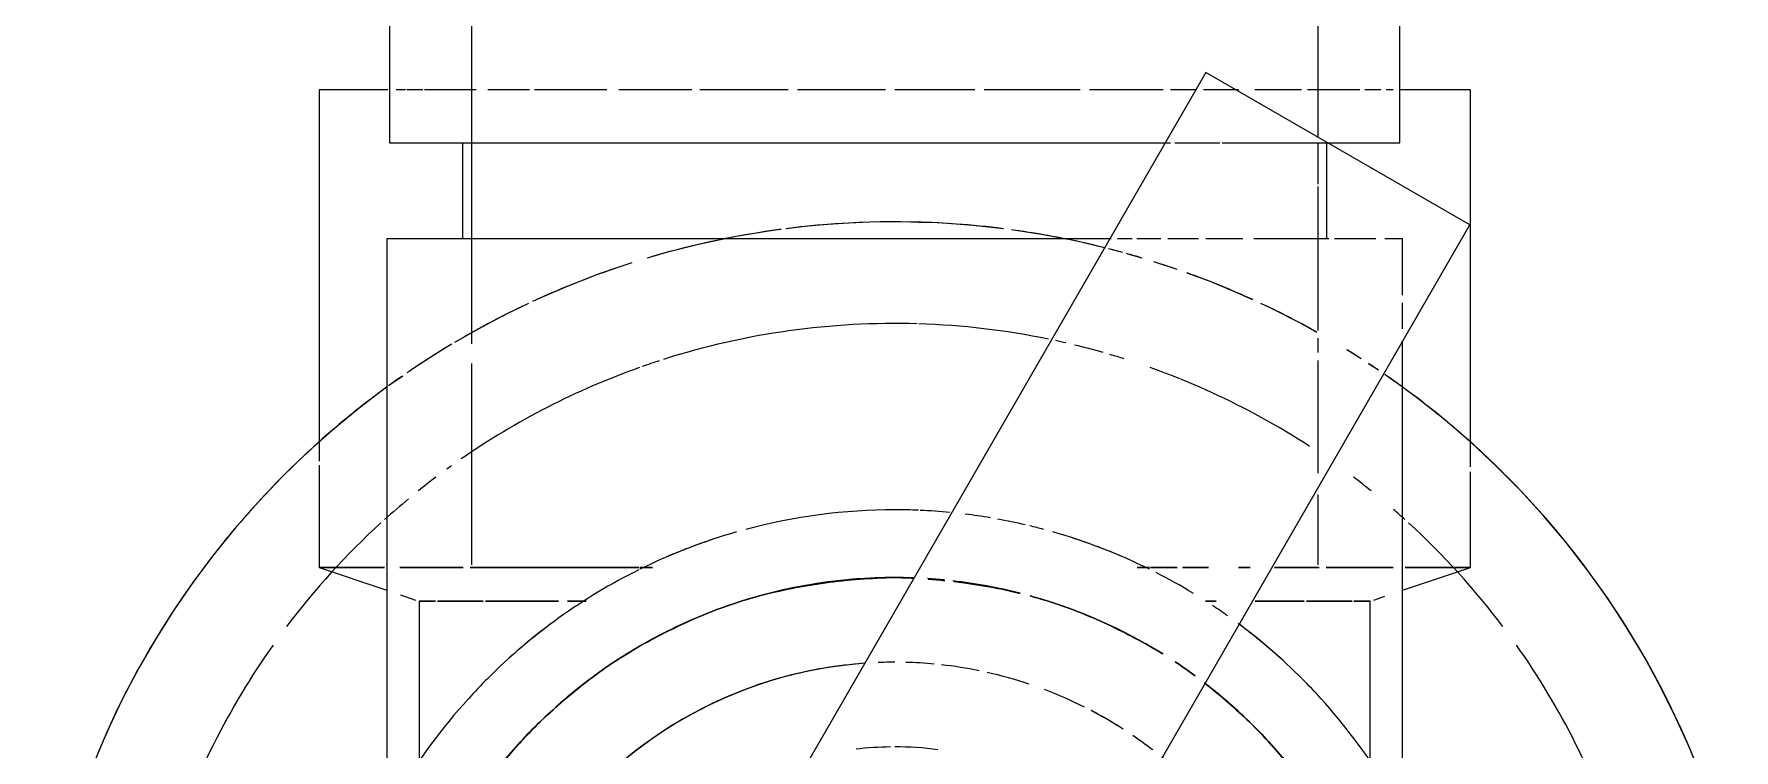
# Model space of a CAD drawing. Header units: metres. Extents: x -0.9 to 62, y -37.3 to 60.
# Drawn here: x 25.215 to 25.2652, y 0.5099 to 0.531 of the extents above; entities that cross this region are included whole.
import ezdxf

# ---------------------------------------------------------------- set-up
doc = ezdxf.new("R2010")
doc.units = ezdxf.units.M
doc.layers.add('P-PIPE', color=7, linetype='Continuous', lineweight=5)
doc.layers.add('P-SANR-FIXT', color=7, linetype='Continuous', lineweight=5)

# ---------------------------------------------------------------- blocks, each defined once
blk = doc.blocks.new('Joelho 90 com Bucha de Latao - Agua Fria_Soldavel - MEP - Tigre - Standard-V12-DD')
at = {"layer": 'P-PIPE'}
for p, q in [((43.56645167516961, 0.5293999999999973), (43.56645167516961, 0.5253999999999971)), ((43.56848083970705, 0.5294000000000005), (43.56645167516962, 0.5294000000000005)), ((43.60045167516961, 0.5294000000000005), (43.59835506325261, 0.5294000000000005)), ((43.6004516751696, 0.5253999999999971), (43.6004516751696, 0.5293999999999973)), ((43.56645167516961, 0.5253999999999971), (43.56645167516961, 0.5243999999999973)), ((43.6004516751696, 0.5243999999999973), (43.6004516751696, 0.5253999999999971)), ((43.56645167516961, 0.5243999999999973), (43.56645167516961, 0.5187383607212418)), ((43.6004516751696, 0.5187003600110051), (43.6004516751696, 0.5243999999999973))]:
    blk.add_line(p, q, dxfattribs=at)
at = {"layer": 'P-PIPE', "color": 253, "true_color": 0xa6a6a6}
for p, q in [((43.56899914546442, 0.5294000000000005), (43.56872924330528, 0.5294000000000005)), ((43.56951323857569, 0.5294000000000005), (43.56904610176809, 0.5294000000000005)), ((43.57108936662001, 0.5294000000000005), (43.56956426865599, 0.5294000000000005)), ((43.57266602825106, 0.5294000000000005), (43.57143085988945, 0.5294000000000005)), ((43.57495167516961, 0.5294000000000005), (43.57281672302328, 0.5294000000000005)), ((43.57746258979959, 0.5294000000000005), (43.57530350171345, 0.5294000000000005)), ((43.58030860583742, 0.5294000000000005), (43.57769662587545, 0.5294000000000005)), ((43.58317756019105, 0.5294000000000005), (43.5805784036647, 0.5294000000000005)), ((43.58581985367317, 0.5294000000000005), (43.58345167516961, 0.5294000000000005)), ((43.58892907188864, 0.5294000000000005), (43.58609098803536, 0.5294000000000005)), ((43.5913801037913, 0.5294000000000005), (43.58920672446377, 0.5294000000000005)), ((43.59237626890961, 0.5294000000000005), (43.59159984862578, 0.5294000000000005)), ((43.59546396253809, 0.5294000000000005), (43.59408662731595, 0.5294000000000005)), ((43.59719168883219, 0.5294000000000005), (43.59563902808808, 0.5294000000000005)), ((43.597809899169, 0.5294000000000005), (43.59733908168324, 0.5294000000000005)), ((43.59817410703395, 0.5294000000000005), (43.5979638286149, 0.5294000000000005)), ((43.56645167516961, 0.5187383607212418), (43.56645167516961, 0.518439428940943)), ((43.6004516751696, 0.5182666403557836), (43.6004516751696, 0.5187003600110051)), ((43.56645167516961, 0.5183222832468587), (43.56645167516961, 0.5152999999999962)), ((43.6004516751696, 0.5152999999999962), (43.6004516751696, 0.5181220672824298)), ((43.56645167516962, 0.5153000000000005), (43.56837913122446, 0.5153000000000005)), ((43.56645167516961, 0.5152999999999962), (43.56845167516961, 0.5146243243243227)), ((43.56837913122446, 0.5153000000000005), (43.56645167516962, 0.5153000000000005)), ((43.59845167516961, 0.5146243243243206), (43.6004516751696, 0.5152999999999962)), ((43.59852421911476, 0.5153000000000005), (43.60045167516961, 0.5153000000000005)), ((43.60045167516961, 0.5153000000000005), (43.59852421911476, 0.5153000000000005))]:
    blk.add_line(p, q, dxfattribs=at)
at = {"layer": 'P-PIPE', "color": 254, "true_color": 0xdfdfdf}
for p, q in [((43.59310936389026, 0.5294000000000005), (43.59256903126946, 0.5294000000000005)), ((43.59361644593555, 0.5294000000000005), (43.59311713850221, 0.5294000000000005)), ((43.568839022729, 0.5153000000000005), (43.57071155650718, 0.5153000000000005)), ((43.57071155650718, 0.5153000000000005), (43.568839022729, 0.5153000000000005)), ((43.57091766899838, 0.5153000000000005), (43.57589783027404, 0.5153000000000005)), ((43.57589783027404, 0.5153000000000005), (43.57091766899838, 0.5153000000000005)), ((43.5759275219211, 0.5153000000000005), (43.57629440790413, 0.5153000000000005)), ((43.57629440790413, 0.5153000000000005), (43.5759275219211, 0.5153000000000005)), ((43.5946626910339, 0.5153000000000005), (43.59598568134084, 0.5153000000000005)), ((43.59598568134084, 0.5153000000000005), (43.5946626910339, 0.5153000000000005)), ((43.59619179383203, 0.5153000000000005), (43.59817410703395, 0.5153000000000005)), ((43.59817410703395, 0.5153000000000005), (43.59619179383203, 0.5153000000000005)), ((43.56885256024158, 0.5144888901783836), (43.56930358861594, 0.5143365157275889)), ((43.56941167516961, 0.5143000000000005), (43.56989007656851, 0.5143000000000005)), ((43.5694116751696, 0.5142999999999974), (43.5694116751696, 0.5093893625208457)), ((43.56989007656851, 0.5143000000000005), (43.56941167516961, 0.5143000000000005)), ((43.56994738206377, 0.5143000000000005), (43.57129267850048, 0.5143000000000005)), ((43.57129267850048, 0.5143000000000005), (43.56994738206377, 0.5143000000000005)), ((43.57136326420399, 0.5143000000000005), (43.57352389596175, 0.5143000000000005)), ((43.57352389596175, 0.5143000000000005), (43.57136326420399, 0.5143000000000005)), ((43.57378585137369, 0.5143000000000005), (43.57433815609862, 0.5143000000000005)), ((43.57433815609862, 0.5143000000000005), (43.57378585137369, 0.5143000000000005)), ((43.59409385607004, 0.5143000000000005), (43.59554008613522, 0.5143000000000005)), ((43.59554008613522, 0.5143000000000005), (43.59409385607004, 0.5143000000000005)), ((43.59561067183875, 0.5143000000000005), (43.59695596827545, 0.5143000000000005)), ((43.59695596827545, 0.5143000000000005), (43.59561067183875, 0.5143000000000005)), ((43.59701327377072, 0.5143000000000005), (43.59749167516962, 0.5143000000000005)), ((43.59749167516962, 0.5143000000000005), (43.59701327377072, 0.5143000000000005)), ((43.59749167516961, 0.5093893625208457), (43.59749167516961, 0.5142999999999974)), ((43.59759976172327, 0.5143365157275857), (43.5979240418874, 0.5144460698370896))]:
    blk.add_line(p, q, dxfattribs=at)
at = {"layer": 'P-PIPE', "color": 7, "true_color": 0xf3f3f3}
for p, q in [((43.5906089424351, 0.5153000000000005), (43.5909758284181, 0.5153000000000005)), ((43.5909758284181, 0.5153000000000005), (43.5906089424351, 0.5153000000000005)), ((43.59100552006518, 0.5153000000000005), (43.59179172325989, 0.5153000000000005)), ((43.59179172325989, 0.5153000000000005), (43.59100552006517, 0.5153000000000005)), ((43.59195167516961, 0.5153000000000005), (43.59272100670435, 0.5153000000000005)), ((43.59272100670435, 0.5153000000000005), (43.59195167516961, 0.5153000000000005)), ((43.59360689541868, 0.5153000000000005), (43.59395033900387, 0.5153000000000005)), ((43.59395033900387, 0.5153000000000005), (43.59360689541868, 0.5153000000000005)), ((43.59262947181762, 0.5143000000000005), (43.59294762720372, 0.5143000000000005)), ((43.59294762720372, 0.5143000000000005), (43.59262947181762, 0.5143000000000005))]:
    blk.add_line(p, q, dxfattribs=at)
at = {"layer": 'P-PIPE', "color": 254, "true_color": 0xdfdfdf}
for centre, radius, start, end in [((43.58345167516961, 0.500000000000012), 0.0169999999999999, 90.0000000000002, 104.9999999999966), ((43.58345167516961, 0.500000000000012), 0.01700000000000325, 87.61805197974097, 90), ((43.58345167516961, 0.500000000000012), 0.01700000000000091, 84.51229715794837, 87.48165686844723), ((43.58345167516961, 0.500000000000012), 0.016999999999996, 105.9377760294582, 116.2745574194937), ((43.58345167516961, 0.500000000000012), 0.01699999999999829, 107.9766967579677, 113.3537822828761), ((43.58345167516961, 0.500000000000012), 0.01699999999999378, 116.3820536818941, 134.9999999999996), ((43.58345167516961, 0.500000000000012), 0.01700000000000657, 126.6456970340896, 132.0215700275677), ((43.58345167516961, 0.500000000000012), 0.01699999999999841, 44.9999999999914, 53.39022247078394), ((43.58345167516961, 0.500000000000012), 0.01700000000000174, 47.97842997242018, 53.35430296585224), ((43.58345167516961, 0.5000000000000007), 0.0125000000000038, 94.1251638704331, 170.7271120676197), ((43.58345167516961, 0.500000000000012), 0.01699999999999795, 135.0402873715055, 137.7828424185616), ((43.58345167516961, 0.500000000000012), 0.01700000000000057, 42.21715758147875, 44.95971262858031), ((43.58345167516961, 0.500000000000012), 0.01699999999999752, 137.7923940077314, 149.6593632831661), ((43.58345167516961, 0.500000000000012), 0.0169999999999998, 31.85947669171243, 42.20760599230702), ((43.58345167516961, 0.5000000000000007), 0.01249999999999966, 333.915076950506, 50.87077809414678), ((43.58345167516961, 0.500000000000012), 0.01700000000000162, 150.594312321476, 152.4515718225932), ((43.58345167516961, 0.500000000000012), 0.01699999999999722, 27.5484281773855, 29.40568767861487), ((43.58345167516961, 0.500000000000012), 0.01699999999999465, 175.0910292280317, 176.3900944719842), ((43.58345167516961, 0.500000000000012), 0.01699999999999874, 177.362122379811, 179.0659841248767), ((43.58345167516961, 0.500000000000012), 0.01699999999999505, 180.3432503527266, 189.2734091413325), ((43.58345167516961, 0.500000000000012), 0.01699999999999609, 186.6451787499628, 189.9999999999997), ((43.58345167516961, 0.500000000000012), 0.01699999999999793, 190.1587215169746, 191.8741725647195), ((43.58345167516961, 0.500000000000012), 0.01699999999999929, 190.2941176471243, 194.9999999999989), ((43.58345167516961, 0.500000000000012), 0.01699999999999405, 195.9377760294255, 202.4595636737767), ((43.58345167516961, 0.5000000000000007), 0.01249999999999574, 214.345584412255, 269.9999999999991), ((43.58345167516961, 0.500000000000012), 0.0170000000000005, 207.5484281774021, 209.4056876785166), ((43.58345167516961, 0.500000000000012), 0.01700000000000668, 330.5943123213703, 332.4515718225821), ((43.58345167516961, 0.500000000000012), 0.01700000000000229, 210.3406367168343, 222.2076059922738), ((43.58345167516961, 0.500000000000012), 0.0169999999999986, 324.2267463411248, 328.14052330824), ((43.58345167516961, 0.500000000000012), 0.01700000000000008, 222.2171575815161, 224.9597126284675), ((43.58345167516961, 0.5000000000000007), 0.01249999999999941, 269.9999999999996, 290.8707780943554), ((43.58345167516961, 0.500000000000012), 0.01699999999999841, 225.000000000008, 243.6179463180677), ((43.58345167516961, 0.500000000000012), 0.01699999999999671, 227.9732319404442, 233.3527337384411), ((43.58345167516961, 0.500000000000012), 0.01700000000000201, 243.7254425805129, 254.0622239705722), ((43.58345167516961, 0.500000000000012), 0.01699999999999578, 246.6446628693029, 252.0206803272743), ((43.58345167516961, 0.500000000000012), 0.01700000000000186, 285.9377760293516, 293.3902224710631), ((43.58345167516961, 0.500000000000012), 0.01700000000000065, 287.9793196727437, 293.3553371306646), ((43.58345167516961, 0.500000000000012), 0.01699999999999971, 255.0000000000064, 269.9999999999996), ((43.58345167516961, 0.500000000000012), 0.01700000000000243, 272.5183431315043, 284.9999999999906), ((43.58345167516961, 0.500000000000012), 0.0169999999999959, 269.9999999999993, 272.3819480202593)]:
    blk.add_arc(centre, radius, start, end, dxfattribs=at)
at = {"layer": 'P-PIPE', "color": 7, "true_color": 0xf3f3f3}
for centre, radius, start, end in [((43.58345167516961, 0.500000000000012), 0.0169999999999968, 80.43168612023251, 82.97059010488522), ((43.58345167516961, 0.500000000000012), 0.01700000000000295, 76.88931028342918, 79.70588235300514), ((43.58345167516961, 0.500000000000012), 0.01699999999999971, 75.00000000000675, 76.43098617978004), ((43.58345167516961, 0.500000000000012), 0.01699999999999895, 63.7254425805945, 74.06222397062004), ((43.58345167516961, 0.500000000000012), 0.01700000000000053, 69.99999999999903, 72.02330324203517), ((43.58345167516961, 0.500000000000012), 0.0169999999999987, 66.64621771715541, 69.38694896524322), ((43.58345167516961, 0.500000000000012), 0.0169999999999977, 58.73476292667742, 62.98646755655022), ((43.58345167516961, 0.500000000000012), 0.01700000000000057, 54.69609385602282, 56.48417842036798), ((43.58345167516961, 0.5000000000000007), 0.01250000000000193, 94.12516387043371, 104.9999999999927), ((43.58345167516961, 0.5000000000000007), 0.01250000000000563, 90, 92.25423469224582), ((43.58345167516961, 0.5000000000000007), 0.01250000000000821, 84.63970986358486, 88.51524306651993), ((43.58345167516961, 0.5000000000000007), 0.01250000000000417, 78.50463818769241, 83.6453609642434), ((43.58345167516961, 0.5000000000000007), 0.01250000000000288, 71.46931792704912, 77.39263682158389), ((43.58345167516961, 0.5000000000000007), 0.01250000000000095, 105.000000000063, 170.7271120676212), ((43.58345167516961, 0.5000000000000007), 0.01250000000000802, 63.36088257621407, 69.2895913802924), ((43.58345167516961, 0.5000000000000007), 0.01250000000000195, 57.31698703622673, 62.34781113143926), ((43.58345167516961, 0.5000000000000007), 0.01250000000000293, 52.45471550424936, 55.77625808817804), ((43.58345167516961, 0.5000000000000007), 0.01249999999999911, 15.00000000003647, 50.87077809414497), ((43.58345167516961, 0.5000000000000007), 0.01249999999999411, 171.3712101809356, 172.8407771679297), ((43.58345167516961, 0.5000000000000007), 0.01250000000000424, 173.2585033924778, 175.6062258305674), ((43.58345167516961, 0.5000000000000007), 0.01250000000000107, 176.2715738973578, 179.3561400195428), ((43.58345167516961, 0.5000000000000007), 0.01250000000000179, 180.2366182109463, 184.2063479693662), ((43.58345167516961, 0.5000000000000007), 0.01250000000000063, 185.2200063776594, 189.4773970808155), ((43.58345167516961, 0.5000000000000007), 0.01249999999999643, 190.5763907439868, 194.6805557230559), ((43.58345167516961, 0.5000000000000007), 0.01250000000000105, 195.8800879147094, 199.835184176477), ((43.58345167516961, 0.5000000000000007), 0.01250000000000508, 333.915076950499, 344.9999999999712), ((43.58345167516961, 0.5000000000000007), 0.01249999999999836, 200.9801059551714, 204.3453914265961), ((43.58345167516961, 0.5000000000000007), 0.01249999999999646, 205.3546732271712, 208.0916945716882), ((43.58345167516961, 0.5000000000000007), 0.01250000000000118, 330.9145501897742, 333.3383266434557), ((43.58345167516961, 0.5000000000000007), 0.01250000000000652, 327.37499999997, 329.9999999999612), ((43.58345167516961, 0.5000000000000007), 0.012500000000002, 322.0777517246339, 326.3224632539951), ((43.58345167516961, 0.5000000000000007), 0.01250000000000377, 214.3455844122735, 224.9999999999294), ((43.58345167516961, 0.5000000000000007), 0.01250000000000127, 314.9999999999926, 319.9787924786084), ((43.58345167516961, 0.5000000000000007), 0.01249999999999809, 224.9999999999994, 269.9999999999996), ((43.58345167516961, 0.5000000000000007), 0.01249999999999805, 308.2888236493862, 312.3749999999821), ((43.58345167516961, 0.5000000000000007), 0.01249999999999665, 301.9256212864553, 307.2075802552649), ((43.58345167516961, 0.500000000000012), 0.01699999999999838, 320.2856042442835, 322.0505662046048), ((43.58345167516961, 0.5000000000000007), 0.01249999999999586, 295.730822213567, 299.9999999999362), ((43.58345167516961, 0.5000000000000007), 0.01250000000000033, 292.2638465519118, 295.0651753645627), ((43.58345167516961, 0.500000000000012), 0.01700000000000707, 317.7923940076849, 319.2198816372596), ((43.58345167516961, 0.500000000000012), 0.01699999999999893, 315.5064168480659, 316.874110104969), ((43.58345167516961, 0.500000000000012), 0.01700000000000633, 312.2171575814325, 313.9444806830045), ((43.58345167516961, 0.500000000000012), 0.01700000000000298, 305.3039061440208, 311.2955159639539), ((43.58345167516961, 0.500000000000012), 0.01699999999999375, 310.0000000000002, 311.3180839160797), ((43.58345167516961, 0.500000000000012), 0.01699999999999278, 306.6597868291903, 309.6391696928297), ((43.58345167516961, 0.500000000000012), 0.01700000000000246, 302.19241134211, 305.1146474354032), ((43.58345167516961, 0.500000000000012), 0.01699999999999808, 297.0634203678813, 299.4357957069363), ((43.58345167516961, 0.500000000000012), 0.01699999999999835, 294.5406557641879, 296.0907150209309)]:
    blk.add_arc(centre, radius, start, end, dxfattribs=at)
at = {"layer": 'P-PIPE', "color": 7, "true_color": 0xfafafa}
for radius, start, end in [(0.01249999999999574, 89.99999999999977, 92.25423469224742), (0.01249999999999502, 84.63970986357924, 88.51524306651838), (0.01249999999999737, 78.50463818768625, 83.64536096423994), (0.01250000000000447, 71.4693179270512, 77.39263682158536), (0.01250000000000543, 63.36088257620909, 69.28959138028829), (0.01249999999999586, 60.00000000006616, 62.34781113142735), (0.01249999999999495, 57.31698703621177, 59.99999999998439), (0.01250000000000067, 52.45471550424389, 55.77625808817307), (0.01249999999999893, 171.3712101809317, 172.8407771679264), (0.01250000000000012, 173.2585033924794, 175.6062258305688), (0.0124999999999935, 176.27157389736, 179.3561400195427), (0.01249999999999344, 180.2366182109454, 184.2063479693632), (0.0125000000000019, 185.2200063776597, 189.4773970808158), (0.0125000000000004, 190.5763907439893, 194.6805557230601), (0.0124999999999974, 195.8800879147045, 199.8351841764713), (0.01250000000000207, 200.9801059551768, 204.3453914266023), (0.01250000000000287, 205.3546732271825, 208.0916945717), (0.01250000000000106, 330.9145501897738, 333.3383266434715), (0.01250000000000183, 327.3749999999784, 329.9999999999699), (0.01250000000000205, 322.0777517246315, 326.3224632539937), (0.01249999999999809, 314.9999999999998, 319.978792478592), (0.01250000000000361, 308.2888236493738, 312.3749999999691), (0.01250000000000033, 301.9256212864477, 307.2075802552567)]:
    blk.add_arc((43.58345167516961, 0.5000000000000007), radius, start, end, dxfattribs=at)
at = {"layer": 'P-PIPE', "color": 253, "true_color": 0xa6a6a6}
for radius, start, end in [(0.01699999999999722, 152.4515718225993, 164.0622239706566), (0.01700000000000381, 15.93777602938528, 27.54842817739462), (0.01699999999999971, 165.000000000001, 173.1817000497584), (0.01699999999999971, 344.9999999999994, 14.99999999999911), (0.01699999999999689, 167.9749640804582, 169.9474088172809), (0.01699999999999908, 10.05259118266828, 12.02503591958762), (0.01699999999999884, 169.9999999999991, 173.2183987695487), (0.01699999999999733, 6.646740794407709, 10.00000000000003), (0.01700000000000167, 349.9999999999966, 353.3548212500475), (0.01700000000000168, 347.9801637232663, 349.963898731834), (0.0170000000000005, 332.4515718225906, 344.0622239705418), (0.01700000000000174, 204.5122971574688, 207.5484281774038)]:
    blk.add_arc((43.58345167516961, 0.500000000000012), radius, start, end, dxfattribs=at)
blk = doc.blocks.new('UT_Ducha higiênica - UT_Ducha higiênica-3698909-DD')
at = {"layer": 'P-SANR-FIXT'}
for p, q in [((43.5685345781239, 0.5443149403281825), (43.5685345781239, 0.5278352926008706)), ((43.59836877221532, 0.5278352926008706), (43.59836877221532, 0.5443149403281825)), ((43.59263949734283, 0.5299137748155056), (43.57919289869939, 0.5066235827755937)), ((43.60043372597693, 0.5254137748155835), (43.59263949734283, 0.5299137748155088)), ((43.5685345781239, 0.5278352926008756), (43.58345167516961, 0.5278352926008756)), ((43.57068679299999, 0.5278352926008706), (43.57068679299999, 0.5249999999999857)), ((43.58345167516961, 0.5278352926008756), (43.59159728536588, 0.5278352926008756)), ((43.59644578981252, 0.5278352926008756), (43.59836877221532, 0.5278352926008756)), ((43.58899190880524, 0.5055959661428728), (43.60043372597693, 0.5254137748155769)), ((43.56845167516961, 0.5249999999999857), (43.56845167516961, 0.5019999999999974)), ((43.58345167516961, 0.52499999999999), (43.56845167516962, 0.52499999999999)), ((43.58984673302064, 0.52499999999999), (43.58345167516961, 0.52499999999999)), ((43.59845167516961, 0.4999999999999957), (43.59845167516961, 0.5219807621140415))]:
    blk.add_line(p, q, dxfattribs=at)
at = {"layer": 'P-SANR-FIXT', "color": 253, "true_color": 0xa6a6a6}
for p, q in [((43.60043372597693, 0.5254137748155835), (43.59263949734283, 0.5299137748155088)), ((43.5685345781239, 0.5278352926008756), (43.57047805374975, 0.5278352926008756)), ((43.570686793, 0.5278352926008756), (43.58345167516961, 0.5278352926008756)), ((43.58345167516961, 0.5278352926008756), (43.59154680608314, 0.5278352926008756)), ((43.59178913425939, 0.5278352926008756), (43.59226164393773, 0.5278352926008756)), ((43.59232263768646, 0.5278352926008756), (43.59305027869267, 0.5278352926008756)), ((43.5931202245844, 0.5278352926008756), (43.59399965564625, 0.5278352926008756)), ((43.59411634398619, 0.5278352926008756), (43.59551576516127, 0.5278352926008756)), ((43.59555382356012, 0.5278352926008756), (43.59644578981252, 0.5278352926008756)), ((43.59621655733923, 0.5249999999999857), (43.59621655733923, 0.5278352926008706)), ((43.59644578981252, 0.5278352926008756), (43.59808214437839, 0.5278352926008756)), ((43.59819268016444, 0.5278352926008756), (43.59836877221532, 0.5278352926008756)), ((43.58345167516961, 0.5254959800139999), (43.58270708735093, 0.5254891268775395)), ((43.57046129411285, 0.52499999999999), (43.56845167516962, 0.52499999999999)), ((43.58345167516961, 0.52499999999999), (43.570686793, 0.52499999999999)), ((43.589804398486, 0.52499999999999), (43.58345167516961, 0.52499999999999)), ((43.59044995647709, 0.52499999999999), (43.59005092466408, 0.52499999999999)), ((43.59127109532753, 0.52499999999999), (43.59060536562843, 0.52499999999999)), ((43.59241820493653, 0.52499999999999), (43.59151437247525, 0.52499999999999)), ((43.59367960030408, 0.52499999999999), (43.59269203038566, 0.52499999999999)), ((43.5962722718111, 0.52499999999999), (43.59405827688742, 0.52499999999999)), ((43.59765686058348, 0.52499999999999), (43.59644205622638, 0.52499999999999)), ((43.59845167516961, 0.52499999999999), (43.59792929688076, 0.52499999999999)), ((43.59845167516961, 0.5233362470273321), (43.59845167516961, 0.5249999999999857)), ((43.57377565516752, 0.5235928937800801), (43.57288138986163, 0.5232050645315411)), ((43.59845167516961, 0.5223390793033452), (43.59845167516961, 0.5231110522544017)), ((43.56892029921104, 0.5209483629017827), (43.56850645085721, 0.5206596067521839))]:
    blk.add_line(p, q, dxfattribs=at)
at = {"layer": 'P-SANR-FIXT', "color": 254, "true_color": 0xdfdfdf}
for p, q in [((43.57047805374975, 0.5278352926008756), (43.57093476527022, 0.5278352926008756)), ((43.570686793, 0.5278352926008756), (43.57093206663157, 0.5278352926008756)), ((43.57104856227234, 0.5278352926008756), (43.57290369469298, 0.5278352926008756)), ((43.57106036593221, 0.5278352926008756), (43.57270091782468, 0.5278352926008756)), ((43.57283806354096, 0.5278352926008756), (43.58345167516961, 0.5278352926008756)), ((43.57302273560484, 0.5278352926008756), (43.58345167516961, 0.5278352926008756)), ((43.58345167516961, 0.5278352926008756), (43.58594198014258, 0.5278352926008756)), ((43.58345167516961, 0.5278352926008756), (43.58594627766837, 0.5278352926008756)), ((43.58609559406627, 0.5278352926008756), (43.59154680608314, 0.5278352926008756)), ((43.58610074755436, 0.5278352926008756), (43.59159728536588, 0.5278352926008756)), ((43.59172344789098, 0.5278352926008756), (43.5921546772076, 0.5278352926008756)), ((43.59220991992811, 0.5278352926008756), (43.59304416740387, 0.5278352926008756)), ((43.59313407086368, 0.5278352926008756), (43.59420243251455, 0.5278352926008756)), ((43.59429099176439, 0.5278352926008756), (43.59524488854104, 0.5278352926008756)), ((43.59539699399757, 0.5278352926008756), (43.59621655733923, 0.5278352926008756)), ((43.58345167516961, 0.52499999999999), (43.57065099981369, 0.52499999999999)), ((43.58345167516961, 0.52499999999999), (43.570686793, 0.52499999999999)), ((43.589804398486, 0.52499999999999), (43.58345167516961, 0.52499999999999)), ((43.58984673302064, 0.52499999999999), (43.58345167516961, 0.52499999999999)), ((43.5901808669636, 0.524590989528294), (43.58983290885628, 0.524687588143226)), ((43.59046826590356, 0.52499999999999), (43.59002702149127, 0.52499999999999)), ((43.59131201708347, 0.52499999999999), (43.59063881446036, 0.52499999999999)), ((43.59235507484379, 0.52499999999999), (43.59153596449494, 0.52499999999999)), ((43.59372701227727, 0.52499999999999), (43.59263503436502, 0.52499999999999)), ((43.59621655733923, 0.52499999999999), (43.59411900812316, 0.52499999999999)), ((43.59765686058348, 0.52499999999999), (43.59644205622638, 0.52499999999999)), ((43.59845167516961, 0.52499999999999), (43.59792929688076, 0.52499999999999)), ((43.59076249338212, 0.5244295209340699), (43.59033391318699, 0.5245485015020368)), ((43.59173398042279, 0.5241174919859459), (43.59110350474754, 0.5243200044087583)), ((43.59269179790876, 0.5237669966921467), (43.59208688515986, 0.523988353135054)), ((43.59722938396924, 0.521457510112585), (43.59680537144398, 0.5217179392047963)), ((43.59773525704492, 0.5211182161918937), (43.59744398205661, 0.5213135771184461))]:
    blk.add_line(p, q, dxfattribs=at)
at = {"layer": 'P-SANR-FIXT', "color": 7, "true_color": 0xf3f3f3}
for p, q in [((43.59172344789098, 0.5278352926008756), (43.5921546772076, 0.5278352926008756)), ((43.59178913425939, 0.5278352926008756), (43.59226164393773, 0.5278352926008756)), ((43.59220991992811, 0.5278352926008756), (43.5924778099128, 0.5278352926008756)), ((43.59232263768646, 0.5278352926008756), (43.59305027869267, 0.5278352926008756)), ((43.5924778099128, 0.5278352926008756), (43.59304416740387, 0.5278352926008756)), ((43.5931202245844, 0.5278352926008756), (43.59388061473439, 0.5278352926008756)), ((43.59313407086368, 0.5278352926008756), (43.59406528679828, 0.5278352926008756)), ((43.59411634398619, 0.5278352926008756), (43.59546831339306, 0.5278352926008756)), ((43.59429099176439, 0.5278352926008756), (43.59524488854104, 0.5278352926008756)), ((43.59539699399757, 0.5278352926008756), (43.59584298440701, 0.5278352926008756)), ((43.59555382356012, 0.5278352926008756), (43.59585478806689, 0.5278352926008756)), ((43.595968585069, 0.5278352926008756), (43.59642529658949, 0.5278352926008756)), ((43.59597128370766, 0.5278352926008756), (43.59621655733923, 0.5278352926008756)), ((43.59046826590356, 0.52499999999999), (43.59002702149128, 0.52499999999999)), ((43.59044995647709, 0.52499999999999), (43.59005092466408, 0.52499999999999)), ((43.59127109532754, 0.52499999999999), (43.59060536562843, 0.52499999999999)), ((43.59131201708347, 0.52499999999999), (43.59063881446036, 0.52499999999999)), ((43.59241820493653, 0.52499999999999), (43.59151437247525, 0.52499999999999)), ((43.59235507484379, 0.52499999999999), (43.59153596449494, 0.52499999999999)), ((43.59372701227727, 0.52499999999999), (43.59263503436502, 0.52499999999999)), ((43.59367960030408, 0.52499999999999), (43.59269203038566, 0.52499999999999)), ((43.59625235052554, 0.52499999999999), (43.59405827688742, 0.52499999999999)), ((43.59450638740481, 0.52499999999999), (43.59411900812316, 0.52499999999999)), ((43.59578160452678, 0.52499999999999), (43.59450638740481, 0.52499999999999)), ((43.59621655733923, 0.52499999999999), (43.59578160452678, 0.52499999999999))]:
    blk.add_line(p, q, dxfattribs=at)
at = {"layer": 'P-SANR-FIXT', "color": 253, "true_color": 0xa6a6a6, "flags": 128}
for points in [[(43.58000231872349, 0.5252610250146966), (43.57966108231269, 0.5252166890331018), (43.57865571577784, 0.5250449350869907)], [(43.58270708735093, 0.5254891268775395), (43.58168838972893, 0.5254389627236203), (43.5806725129875, 0.5253481016560325), (43.58023641808186, 0.525291440950732)], [(43.58666597467891, 0.5252945930330897), (43.58576380159344, 0.525394961535691), (43.58474642453541, 0.5254671086713582), (43.58415036781663, 0.5254854708342005)], [(43.5896484771167, 0.5247331758172736), (43.58878726114984, 0.5249355473620818), (43.58778583731356, 0.5251289681146868), (43.58690225987476, 0.5252632275586442)], [(43.57844406738779, 0.5249999999999857), (43.57765802175494, 0.5248331145873748), (43.57666959634158, 0.5245815664018684), (43.57614245025794, 0.5244247163236945)], [(43.57569202080758, 0.5242906929539073), (43.57472685906527, 0.5239609595789573), (43.57377565516752, 0.5235928937800801)], [(43.57263590501734, 0.5230887289836248), (43.57192118303502, 0.522744180599294), (43.57102088156009, 0.5222648909774245), (43.5705640450491, 0.5219977111460666)], [(43.57037669374587, 0.5218881391473312), (43.57014046670317, 0.5217499822795806), (43.56928134694022, 0.521200278249839)], [(43.59839684610738, 0.5206553773783862), (43.59807643481445, 0.5208893849916585), (43.5979240418874, 0.5209915963885224)]]:
    blk.add_lwpolyline(points, dxfattribs=at)
at = {"layer": 'P-SANR-FIXT', "color": 254, "true_color": 0xdfdfdf, "flags": 128}
for points in [[(43.59402187020431, 0.5232006027819077), (43.59363483316946, 0.5233784792736617), (43.5928803001289, 0.5236893363977724)], [(43.59592007256722, 0.5222380086665948), (43.59547054845603, 0.5224899240755495), (43.59456157754965, 0.5229525612754828), (43.59426755927707, 0.5230876877210963)]]:
    blk.add_lwpolyline(points, dxfattribs=at)
at = {"layer": 'P-SANR-FIXT', "flags": 128}
for points in [[(43.56844489667961, 0.5206166582973834), (43.56763245406329, 0.5200000560896367), (43.56684531882616, 0.5193514580585976), (43.56608475021669, 0.5186719018227561), (43.56535196498238, 0.5179624745271245), (43.56464813542332, 0.5172243111040395), (43.56397438751664, 0.5164585924575126), (43.56333179911526, 0.5156665435740314), (43.56272139822357, 0.514849431562851), (43.56214416135276, 0.5140085636288786), (43.56160101195871, 0.5131452849814349), (43.56109281896457, 0.5122609766821987), (43.56062039537071, 0.5113570534358061), (43.56018449695412, 0.5104349613266257), (43.55978582105928, 0.5094961755053286), (43.55942500548257, 0.5085421978289661), (43.55910262745194, 0.5075745544583159), (43.55881920270348, 0.5065947934163492), (43.55857518465631, 0.5056044821117326), (43.55837096368726, 0.5046052048312953), (43.55820686650631, 0.5035985602055194), (43.55808315563396, 0.5025861586510678), (43.55803276293453, 0.5019699166232775)], [(43.60731704417338, 0.5089829929485055), (43.60693873051667, 0.5099301677288596), (43.6065228425817, 0.5108614563591724), (43.60607004570047, 0.5117753689762967), (43.60558106425137, 0.512670443515004), (43.60505668050044, 0.5135452480469702), (43.60449773334979, 0.5143983830715608), (43.60390511699565, 0.515228483754728), (43.60327977949775, 0.5160342221124572), (43.60262272126269, 0.5168143091352588), (43.60193499344349, 0.5175674968503046), (43.60121769625795, 0.5182925803179237), (43.60047197722856, 0.518988399559242), (43.59969902934667, 0.5196538414119083), (43.598900089164, 0.520287841310912), (43.59839684610738, 0.5206553773783862)]]:
    blk.add_lwpolyline(points, dxfattribs=at)
at = {"layer": 'P-SANR-FIXT', "color": 254, "true_color": 0xdfdfdf}
for centre, radius, start, end in [((43.58345167516961, 0.5), 0.02549999999998572, 98.87125970971712, 106.6370477406381), ((43.58345167516961, 0.5), 0.02549999999999048, 97.5468027914563, 98.77225206120971), ((43.58345167516961, 0.5), 0.02549999999998665, 86.15653635009781, 97.21119850388173), ((43.58345167516961, 0.5), 0.0254999999999903, 82.78880149610336, 85.89382730332267), ((43.58345167516961, 0.5), 0.02549999999998821, 76.10412193282967, 81.00000000000017), ((43.58345167516961, 0.5), 0.02549999999998768, 107.9999999999963, 114.7959419078712), ((43.58345167516961, 0.5), 0.02549999999998756, 116.9999999999915, 120.6549026752876), ((43.58345167516961, 0.5), 0.02249999999998158, 88.30534651925224, 107.6573230908171), ((43.58345167516961, 0.5), 0.02249999999998158, 88.30534651925224, 107.6573230908171), ((43.58345167516961, 0.5), 0.02249999999997887, 78.35968474962121, 88.19118647907368), ((43.58345167516961, 0.5), 0.02249999999997887, 78.35968474962121, 88.19118647907368), ((43.58345167516961, 0.5), 0.02549999999999005, 121.3376122183635, 124.407131217647), ((43.58345167516961, 0.5), 0.02249999999999134, 109.5826055172138, 124.6816233857855), ((43.58345167516961, 0.5), 0.02249999999999134, 109.5826055172138, 124.6816233857855), ((43.58345167516961, 0.5), 0.02249999999998158, 108.0000000000059, 109.3709439595933), ((43.58345167516961, 0.5), 0.02249999999998158, 108.0000000000059, 109.3709439595933), ((43.58345167516961, 0.5), 0.02549999999998637, 124.8447164826322, 125.8901173069956), ((43.58345167516961, 0.5), 0.0254999999999868, 54.10988269299234, 55.15528351736676), ((43.58345167516961, 0.5), 0.02249999999999161, 125.568998984433, 125.999999999999), ((43.58345167516961, 0.5), 0.02249999999999161, 125.568998984433, 125.999999999999), ((43.58345167516961, 0.5), 0.02249999999998645, 127.0339455616016, 128.7049468469186), ((43.58345167516961, 0.5), 0.02249999999998645, 127.0339455616016, 128.7049468469186), ((43.58345167516961, 0.5), 0.02249999999999391, 51.29505315307827, 52.96605443841505), ((43.58345167516961, 0.5), 0.02249999999999391, 51.29505315307827, 52.96605443841505), ((43.58345167516961, 0.5), 0.02249999999998332, 129.6670197881591, 132.0316919901857), ((43.58345167516961, 0.5), 0.02249999999998332, 129.6670197881591, 132.0316919901857), ((43.58345167516961, 0.5), 0.02249999999999001, 47.96830800982976, 49.12132511943271), ((43.58345167516961, 0.5), 0.02249999999999001, 47.96830800982976, 49.12132511943271), ((43.5834516751696, 0.5), 0.0149999999999915, 87.92686781552554, 104.9999999999873), ((43.5834516751696, 0.5), 0.01500000000000039, 105.5020637589434, 120.0000000000003), ((43.5834516751696, 0.5), 0.01499999999999938, 120.0651304870058, 133.6210459063679), ((43.5834516751696, 0.5), 0.01249999999999326, 94.12516387040375, 119.9999999999909), ((43.5834516751696, 0.5), 0.01250000000000017, 90.00000000003563, 92.25423469218548), ((43.5834516751696, 0.5), 0.01250000000000276, 84.6397098635496, 88.51524306645415), ((43.5834516751696, 0.5), 0.01249999999999879, 78.50463818765326, 83.64536096420758), ((43.5834516751696, 0.5), 0.0125, 71.46931792700856, 77.3926368215146), ((43.5834516751696, 0.5), 0.01250000000000227, 63.36088257615975, 69.289591380275), ((43.5834516751696, 0.5), 0.01499999999999795, 46.3789540935369, 52.45709492383401), ((43.5834516751696, 0.5), 0.0125000000000038, 120.0000000000043, 170.7271120676147), ((43.5834516751696, 0.5), 0.01499999999999961, 135.0000000000155, 137.9656179445885), ((43.5834516751696, 0.5), 0.01250000000000263, 57.31698703615511, 62.34781113139817), ((43.5834516751696, 0.5), 0.01499999999999771, 42.03438205565278, 45.00000000000038), ((43.5834516751696, 0.5), 0.01249999999999937, 52.45471550419239, 55.77625808815069), ((43.58345167516961, 0.5000000000000007), 0.009999999999998257, 90.73467850654349, 96.5625000001297), ((43.58345167516961, 0.5000000000000007), 0.00999999999999998, 82.6953653313792, 90)]:
    blk.add_arc(centre, radius, start, end, dxfattribs=at)
at = {"layer": 'P-SANR-FIXT', "color": 253, "true_color": 0xa6a6a6}
for centre, radius, start, end in [((43.58345167516961, 0.5), 0.02549999999999173, 81.22774793879059, 81.91683660520137), ((43.58345167516961, 0.5), 0.02549999999998115, 115.5316049269603, 116.9999999999974), ((43.58345167516961, 0.5), 0.02549999999998431, 126.000000000009, 128.8493348259477), ((43.58345167516961, 0.5), 0.02549999999998627, 50.4956042718042, 54.00000000000639), ((43.58345167516961, 0.5), 0.02549999999998277, 129.0069601072076, 140.3764024654331), ((43.58345167516961, 0.5), 0.02549999999998352, 45.16671641323676, 50.01630612070186), ((43.58345167516961, 0.5), 0.02549999999998505, 13.59930785716648, 45.00000000000599), ((43.58345167516961, 0.5), 0.02249999999998824, 132.4180006240309, 142.9660544384083), ((43.58345167516961, 0.5), 0.02249999999998824, 132.4180006240309, 142.9660544384083), ((43.58345167516961, 0.5), 0.02249999999998903, 37.03394556160928, 47.58199937595306), ((43.58345167516961, 0.5), 0.02249999999998903, 37.03394556160928, 47.58199937595306), ((43.58345167516961, 0.5), 0.02549999999998496, 140.5582083464852, 166.6353901025738), ((43.5834516751696, 0.5), 0.01500000000000263, 84.4204789149783, 86.2879395158496), ((43.5834516751696, 0.5), 0.01500000000000307, 75.71082009182135, 83.4255961002938), ((43.5834516751696, 0.5), 0.01500000000000023, 58.20966074498272, 74.32985081805614), ((43.58345167516961, 0.5), 0.02249999999998325, 144.6892477510984, 161.9999999999999), ((43.58345167516961, 0.5), 0.02249999999998325, 144.6892477510984, 161.9999999999999), ((43.58345167516961, 0.5), 0.02249999999998624, 17.99999999999768, 35.31075224891016), ((43.58345167516961, 0.5), 0.02249999999998624, 17.99999999999768, 35.31075224891016), ((43.5834516751696, 0.5), 0.01250000000000142, 94.12516387040105, 170.7271120676163), ((43.5834516751696, 0.5), 0.01500000000000214, 53.83458269658606, 56.22198570471106), ((43.5834516751696, 0.5), 0.01500000000000157, 137.9656179445847, 148.3052361673882), ((43.5834516751696, 0.5), 0.01499999999999649, 31.69476383252665, 42.03438205565056)]:
    blk.add_arc(centre, radius, start, end, dxfattribs=at)
at = {"layer": 'P-SANR-FIXT', "color": 7, "true_color": 0xf3f3f3}
for centre, radius, start, end in [((43.58345167516961, 0.5), 0.02549999999998754, 74.82295198046299, 75.66054885559134), ((43.58345167516961, 0.5), 0.02549999999998988, 73.3629522593481, 74.44137765360986), ((43.58345167516961, 0.5), 0.02549999999998485, 65.49670480984848, 70.21393203092192), ((43.58345167516961, 0.5), 0.02549999999998319, 62.63183471294776, 64.46839507304011), ((43.58345167516961, 0.5), 0.02549999999998918, 60.75661454209506, 62.35966868224482), ((43.58345167516961, 0.5), 0.02249999999998509, 77.01348398846183, 77.81426483281652), ((43.58345167516961, 0.5), 0.02249999999998509, 77.01348398846183, 77.81426483281652), ((43.58345167516961, 0.5), 0.02249999999998172, 74.1122450182649, 76.35142267908132), ((43.58345167516961, 0.5), 0.02249999999998172, 74.1122450182649, 76.35142267908132), ((43.58345167516961, 0.5), 0.02549999999998332, 57.56746336934355, 58.42527423776763), ((43.58345167516961, 0.5), 0.02249999999998383, 72.4699406100489, 73.59169497962641), ((43.58345167516961, 0.5), 0.02249999999998383, 72.4699406100489, 73.59169497962641), ((43.58345167516961, 0.5), 0.02249999999998109, 68.0059570195101, 70.41739448277681), ((43.58345167516961, 0.5), 0.02249999999998109, 68.0059570195101, 70.41739448277681), ((43.58345167516961, 0.5), 0.02549999999998668, 55.93268876486411, 56.71695141134686), ((43.58345167516961, 0.5), 0.02249999999998351, 59.69764772075504, 67.95227822079849), ((43.58345167516961, 0.5), 0.02249999999998351, 59.69764772075504, 67.95227822079849), ((43.58345167516961, 0.5), 0.02249999999998463, 57.00693853037326, 59.69490604469131), ((43.58345167516961, 0.5), 0.02249999999998463, 57.00693853037326, 59.69490604469131), ((43.5834516751696, 0.5), 0.01500000000000487, 84.42047891497918, 86.28793951585016), ((43.5834516751696, 0.5), 0.01499999999999552, 75.71082009181451, 83.42559610029053), ((43.5834516751696, 0.5), 0.01499999999999797, 59.99999999999577, 74.32985081805398), ((43.5834516751696, 0.5), 0.01499999999999556, 58.20966074497525, 59.93486951288666), ((43.5834516751696, 0.5), 0.01249999999999797, 90.00000000003257, 92.25423469218202), ((43.5834516751696, 0.5), 0.01250000000000147, 84.63970986354904, 88.51524306645398), ((43.5834516751696, 0.5), 0.01249999999999789, 78.50463818765247, 83.64536096420716), ((43.5834516751696, 0.5), 0.01250000000000599, 71.46931792701699, 77.39263682152057), ((43.5834516751696, 0.5), 0.01500000000000629, 53.83458269659421, 56.22198570471874), ((43.5834516751696, 0.5), 0.01249999999999473, 63.36088257614605, 69.28959138026386), ((43.5834516751696, 0.5), 0.01250000000000525, 57.31698703616085, 62.34781113140333), ((43.5834516751696, 0.5), 0.01249999999999705, 52.45471550418753, 55.77625808814599), ((43.58345167516961, 0.5000000000000007), 0.01000000000000427, 90.73467850654303, 96.56250000012581), ((43.58345167516961, 0.5000000000000007), 0.01000000000000012, 82.69536533137806, 90.00000000000031)]:
    blk.add_arc(centre, radius, start, end, dxfattribs=at)
at = {"layer": 'P-SANR-FIXT', "color": 7, "true_color": 0xfafafa}
blk.add_arc((43.58345167516961, 0.5), 0.02549999999998899, 70.89890654616143, 72.00000000000475, dxfattribs=at)
at = {"layer": 'P-SANR-FIXT'}
for radius, start, end in [(0.01500000000000517, 87.92686781552744, 172.2725933896742), (0.01499999999999346, 359.9999999999994, 52.45709492382531)]:
    blk.add_arc((43.5834516751696, 0.5), radius, start, end, dxfattribs=at)
at = {"layer": 'P-SANR-FIXT', "color": 254, "true_color": 0xdfdfdf}
for points, knots in [([(43.58345167516961, 0.515), (43.5827566411027, 0.5149867507995789), (43.58172902219589, 0.5149090537145415), (43.58040670466747, 0.5146882959126342), (43.57976450571669, 0.5145408832751228), (43.57944830127626, 0.5144558983626107)], [0, 0, 0, 0, 0.07142857142857142, 0.1071428571428571, 0.1428571428571428, 0.1428571428571428, 0.1428571428571428, 0.1428571428571428]), ([(43.58519486996119, 0.5148828056544352), (43.58529724095282, 0.5148708042272199), (43.58573504237752, 0.5148154437916738), (43.58639335243063, 0.5147055404763388), (43.58693771957572, 0.5145860400898584), (43.58715721517002, 0.5145323200058008)], [0.06057700342986154, 0.06057700342986154, 0.06057700342986154, 0.06057700342986154, 0.07142857142857142, 0.1071428571428571, 0.1316978131291583, 0.1316978131291583, 0.1316978131291583, 0.1316978131291583])]:
    blk.add_open_spline(points, degree=3, knots=knots, dxfattribs=at)
at = {"layer": 'P-SANR-FIXT', "color": 253, "true_color": 0xa6a6a6}
for points, knots in [([(43.57944830127626, 0.5144558983626107), (43.57976450571655, 0.5145408832755194), (43.58040670466752, 0.5146882959124539), (43.58172902219585, 0.5149090537146497), (43.5827566411027, 0.5149867507995789), (43.58345167516961, 0.515)], [0.8571428571428571, 0.8571428571428571, 0.8571428571428571, 0.8571428571428571, 0.8928571428571428, 0.9285714285714286, 1, 1, 1, 1]), ([(43.57593818620408, 0.512982583855496), (43.57567379162889, 0.512832120407157), (43.5751608981524, 0.5125187983794645), (43.57443732343398, 0.5120015758206784), (43.57375880378889, 0.5114533182117168), (43.57312315223109, 0.5108881588117663), (43.57253257245996, 0.5103022571202782), (43.57180629631797, 0.5094810922105256), (43.57119158974373, 0.5086648640429161), (43.57079083000104, 0.5080490479130465), (43.57067862575322, 0.507867462203005)], [0.2857142857142857, 0.2857142857142857, 0.2857142857142857, 0.2857142857142857, 0.3214285714285714, 0.3571428571428571, 0.3928571428571428, 0.4285714285714285, 0.4642857142857143, 0.5, 0.5714285714285714, 0.6008468059630921, 0.6008468059630921, 0.6008468059630921, 0.6008468059630921]), ([(43.59622473778769, 0.5078674986423203), (43.59611255624157, 0.5080491470134584), (43.59585378105503, 0.5084470354596196), (43.59541809151337, 0.5090528205950552), (43.59491561523528, 0.5096867429519455), (43.594370742979, 0.5103021607887681), (43.59378020745962, 0.5108881846236897), (43.59319235356789, 0.511410806982378), (43.59279390128801, 0.5117362067172878), (43.5926155561752, 0.5118754340847443)], [0.3991531940385815, 0.3991531940385815, 0.3991531940385815, 0.3991531940385815, 0.4285714285714285, 0.4642857142857143, 0.5, 0.5357142857142857, 0.5714285714285714, 0.6071428571428571, 0.6347987131866948, 0.6347987131866948, 0.6347987131866948, 0.6347987131866948])]:
    blk.add_open_spline(points, degree=3, knots=knots, dxfattribs=at)
for points in [[(43.58345167516961, 0.515), (43.58363755916359, 0.5149964565560039), (43.58382273111795, 0.5149901558165589), (43.58400707640364, 0.5149810881204131)], [(43.57593818620408, 0.5129825838554961), (43.57620258075143, 0.5131330473806542), (43.57674726561645, 0.5134215790338464), (43.5776086545068, 0.5138245372140178), (43.57850947802579, 0.5141783864350018), (43.57913209683597, 0.514370913449702), (43.57944830127626, 0.5144558983626107)], [(43.59096516413514, 0.5129825838554815), (43.59110112666951, 0.5129052093792841), (43.5912349874475, 0.5128261959951884), (43.59136679001981, 0.5127453158300583)], [(43.5917348246041, 0.5125109251265738), (43.59193780198205, 0.5123767042143145), (43.59213570344222, 0.5122372438984707), (43.59232859326186, 0.512094010317484)]]:
    blk.add_open_spline(points, degree=3, dxfattribs=at)
at = {"layer": 'P-SANR-FIXT', "color": 254, "true_color": 0xdfdfdf}
for points in [[(43.58400707640364, 0.5149810881204244), (43.58382273111795, 0.514990155816564), (43.58363755916359, 0.5149964565560039), (43.58345167516961, 0.515)], [(43.5844426174127, 0.5149543941936138), (43.58460748622065, 0.5149422763763427), (43.58477161023992, 0.5149279057113242), (43.58493490560303, 0.5149112751299791)], [(43.57944830127626, 0.5144558983626107), (43.57913209683583, 0.5143709134500986), (43.57850947802486, 0.5141783864375612), (43.57760865451026, 0.5138245372044649), (43.57674726560354, 0.5134215790694983), (43.57620258077927, 0.5131330473038349), (43.57593818620408, 0.512982583855496)], [(43.58745504906297, 0.5144558983626027), (43.5877712535034, 0.51437091345009), (43.58839387231436, 0.5141783864375515), (43.58929469582897, 0.5138245372044534), (43.59015608473569, 0.5134215790694853), (43.59070076955995, 0.5131330473038209), (43.59096516413514, 0.5129825838554815)], [(43.59136678996965, 0.512745315691612), (43.59123498740612, 0.5128261958809958), (43.5911011266552, 0.5129052093397806), (43.59096516413514, 0.5129825838554815)], [(43.59232859341307, 0.5120940107348418), (43.5921357037314, 0.512237244696668), (43.59193780206678, 0.5123767044481882), (43.5917348246041, 0.5125109251265738)]]:
    blk.add_open_spline(points, degree=3, dxfattribs=at)
at = {"layer": 'P-SANR-FIXT', "color": 7, "true_color": 0xf3f3f3}
for points in [[(43.58493490560305, 0.5149112751300106), (43.58477161023993, 0.5149279057113577), (43.58460748622066, 0.5149422763763732), (43.58444261741271, 0.5149543941936396)], [(43.59096516413514, 0.5129825838554815), (43.59070076958779, 0.5131330473806401), (43.59015608472277, 0.5134215790338335), (43.58929469583242, 0.5138245372140062), (43.58839387231344, 0.514178386434992), (43.58777125350326, 0.5143709134496933), (43.58745504906297, 0.5144558983626027)]]:
    blk.add_open_spline(points, degree=3, dxfattribs=at)
blk.add_open_spline([(43.58715721517009, 0.5145323200059982), (43.58693771957579, 0.5145860400900922), (43.58639335243058, 0.5147055404761811), (43.58573504237752, 0.5148154437916596), (43.58529724095283, 0.5148708042272384), (43.5851948699612, 0.514882805654459)], degree=3, knots=[0.8683021868708416, 0.8683021868708416, 0.8683021868708416, 0.8683021868708416, 0.8928571428571428, 0.9285714285714286, 0.9394229965701383, 0.9394229965701383, 0.9394229965701383, 0.9394229965701383], dxfattribs=at)
at = {"layer": 'P-SANR-FIXT'}
for points, knots in [([(43.5706786125515, 0.5078674986423201), (43.57079079409763, 0.508049147013468), (43.57104956928418, 0.5084470354596381), (43.57148525882585, 0.5090528205950813), (43.57198773510394, 0.5096867429519696), (43.57253260736021, 0.5103021607887906), (43.5731231428796, 0.5108881846237106), (43.57375880629462, 0.511453311295427), (43.57443732276258, 0.5120015776738926), (43.57516089833231, 0.5125187978828973), (43.57567379165672, 0.5128321203303379), (43.57593818620408, 0.5129825838554961)], [0.3991531940369078, 0.3991531940369078, 0.3991531940369078, 0.3991531940369078, 0.4285714285714285, 0.4642857142857143, 0.5, 0.5357142857142857, 0.5714285714285714, 0.6071428571428571, 0.6428571428571428, 0.6785714285714286, 0.7142857142857143, 0.7142857142857143, 0.7142857142857143, 0.7142857142857143]), ([(43.59261555650364, 0.5118754349913155), (43.592793902026, 0.511736208754266), (43.59319235518181, 0.5114108114371112), (43.59378019810812, 0.5108881588117454), (43.59437077787926, 0.5103022571202557), (43.59509705402125, 0.5094810922105009), (43.59571176059548, 0.5086648640428983), (43.59611252033815, 0.508049047913037), (43.59622472458597, 0.5078674622030052)], [0.3652012868133051, 0.3652012868133051, 0.3652012868133051, 0.3652012868133051, 0.3928571428571428, 0.4285714285714285, 0.4642857142857143, 0.5, 0.5714285714285714, 0.6008468059614185, 0.6008468059614185, 0.6008468059614185, 0.6008468059614185])]:
    blk.add_open_spline(points, degree=3, knots=knots, dxfattribs=at)

msp = doc.modelspace()

# ---------------------------------------------------------------- linework, layer by layer
at = {"layer": 'P-PIPE'}
for p, q in [((25.22793363249186, 0.5854999999999958), (25.22793363249186, 0.5218978996323166)), ((25.25293363249185, 0.5280014880556524), (25.25293363249185, 0.5854999999999958))]:
    msp.add_line(p, q, dxfattribs=at)
at = {"layer": 'P-PIPE', "color": 254, "true_color": 0xdfdfdf}
for p, q in [((25.25293363249185, 0.5266165761666262), (25.25293363249185, 0.5278352926008706)), ((25.25293363249185, 0.5222909951393123), (25.25293363249185, 0.5265458321951137)), ((25.22793363249186, 0.5213164219489865), (25.22793363249186, 0.5153721181270773)), ((25.25293363249185, 0.5153721181271358), (25.25293363249185, 0.5174548572444386))]:
    msp.add_line(p, q, dxfattribs=at)
at = {"layer": 'P-PIPE', "color": 7, "true_color": 0xf3f3f3}
for p, q in [((25.25293363249185, 0.5216459852650758), (25.25293363249185, 0.5220666406086586)), ((25.25293363249185, 0.5202351368234296), (25.25293363249185, 0.5214038127613011)), ((25.25293363249185, 0.5180787770113673), (25.25293363249185, 0.5202230294493002))]:
    msp.add_line(p, q, dxfattribs=at)

# ---------------------------------------------------------------- block references
at = {"layer": 'P-PIPE', "color": 254, "true_color": 0xdfdfdf}
msp.add_blockref('Joelho 90 com Bucha de Latao - Agua Fria_Soldavel - MEP - Tigre - Standard-V12-DD', (-18.34301804267776, 0), dxfattribs=at)
at = {"layer": 'P-SANR-FIXT', "color": 254, "true_color": 0xdfdfdf}
msp.add_blockref('UT_Ducha higiênica - UT_Ducha higiênica-3698909-DD', (-18.34301804267776, 0), dxfattribs=at)

doc.saveas('drawing.dxf')
